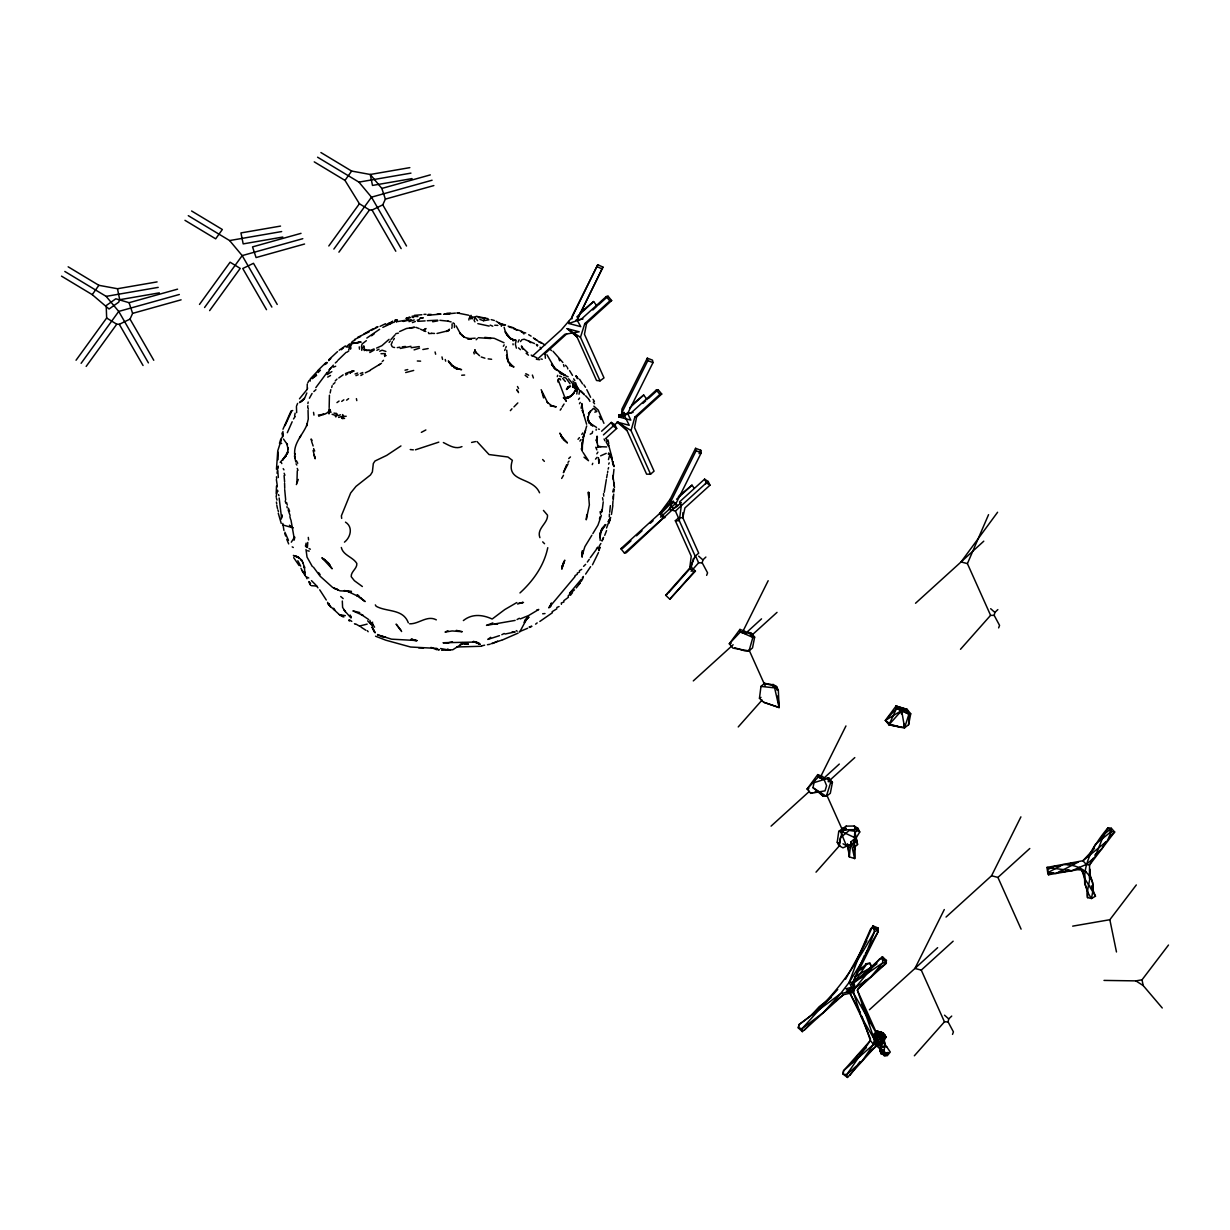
<?xml version="1.0" encoding="UTF-8"?>
<svg xmlns="http://www.w3.org/2000/svg" width="1230" height="1230" viewBox="0 0 1230 1230"><rect width="100%" height="100%" fill="white"/><g stroke="black" fill="none" stroke-linecap="round" stroke-linejoin="round"><path stroke-width="1.5" d="M582.451 553.239L582.451 550.625L582.113 557.159L582.697 551.686L582.098 555.622L584.88 546.658L591.845 535.265M763.615 702.238L779.097 707.527L778.344 690.215L771.041 684.372L764.46 683.373L760.97 686.402L759.448 698.332L763.615 702.238L779.097 707.527L777.852 695.949M802.329 1029.372L802.329 1031.616L843.396 994.763L852.298 992.687L854.158 987.26M876.191 1042.056L878.82 1043.624L882.786 1042.794L886.138 1036.982L883.217 1032.816L878.681 1031.832L877.067 1036.782L874.253 1037.874L877.067 1036.782L879.88 1032.508L877.42 1030.709L873.454 1034.507L879.88 1032.508L878.681 1031.832L876.314 1032.923L874.438 1035.768M880.926 1031.663L881.403 1037.72L884.324 1038.704L885.047 1035.322L880.926 1031.663L878.497 1033.538L880.25 1034.568L881.403 1037.72L885.047 1037.582L880.926 1033.923L878.497 1033.538L880.265 1032.308L876.913 1035.045L879.819 1039.227L882.74 1040.211L884.37 1038.212L879.819 1039.227L880.25 1034.568L876.913 1035.045M886.23 1055.294L880.419 1050.128L880.803 1053.587L888.075 1052.526L886.23 1055.294L880.803 1053.587L880.419 1050.128L881.357 1049.867L881.341 1052.127L887.399 1055.494L890.289 1052.019L884.847 1044.132L883.939 1037.736L879.973 1038.566L875.13 1042.133L875.083 1044.255L879.711 1048.713L883.617 1050.528L887.399 1055.494L884.524 1056.093L880.034 1051.158L879.804 1047.822M884.847 1044.132L883.863 1053.956L887.706 1053.572M597.073 440.017L597.027 442.738L597.104 436.127L596.381 441.093L597.426 436.942L596.273 440.079M855.665 838.599L855.634 842.381L855.696 838.076L842.227 831.788L838.752 831.403L837.23 842.227L838.768 845.502L842.934 847.839L850.868 844.426M276.458 469.245L277.765 450.764L280.225 443.184L281.639 443.4L279.471 443.277L280.671 439.51M576.793 394.03L577.562 388.373L575.625 382.761M284.576 483.159L284.73 488.31M598.949 459.466L598.856 463.387L598.426 457.622M310.129 379.962L310.252 381.069M876.913 1044.316L875.545 1042.133L876.99 1039.058L878.774 1042.179L876.913 1044.316L876.99 1039.058L875.606 1036.829L875.499 1044.27L878.727 1044.301L868.841 1052.449M840.121 842.196L840.182 837.891L849.238 830.45L854.804 831.249L857.571 844.503L853.943 847.747L854.804 831.249M282.254 433.913L282.27 432.714M281.47 517.261L279.149 498.012M586.787 514.617L586.249 519.798L589.355 504.93L588.324 492.123L588.847 497.351L588.909 492.446L588.693 495.26M452.117 326.257L452.071 323.905M884.385 1035.967L884.324 1038.704L885.047 1035.322L881.418 1034.538L884.385 1035.967L882.74 1040.211M682.927 512.649L682.804 517.692L698.702 553.162L695.211 556.175L689.723 568.137L665.645 595.274L669.812 599.179L695.427 571.089L691.275 567.184L693.428 558.435M277.027 486.926L277.058 485.65M308.038 410.267L308.269 419.046L306.593 425.964L307.362 423.674C303.672 434.113 293.324 442.677 294.769 454.577L294.647 453.332L295.077 458.39L294.447 455.915M284.699 489.571L285.683 499.918M506.714 350.212L507.867 361.159L512.802 366.509L508.282 361.958L506.545 355.132L507.867 361.159L511.972 365.91L509.989 364.91L514.002 366.955L512.556 366.309M908.601 724.762L908.924 714.123L907.125 709.418L896.009 706.066L885.385 720.426L888.967 724.778L901.129 727.376L904.604 727.745L908.601 724.762L910.723 713.784L907.125 709.418L896.009 706.066L896.532 708.526L888.967 724.778L904.604 727.745L908.924 714.123L905.326 709.756L901.19 708.019L904.604 727.745L904.142 724.101M609.327 516.969L609.419 514.032M901.575 714.23L901.713 710.479L896.009 706.066L905.326 709.756L907.125 709.418L899.591 708.757M695.58 448.304L670.212 499.211L669.996 504.208L673.394 508.79L626.255 552.731L624.456 553.07L620.858 548.703L659.588 513.571L670.734 501.671L696.103 450.78L695.58 448.304L700.762 450.257L701.285 452.732L675.916 503.624L670.734 501.671M582.051 442.754L581.898 447.382L584.019 434.405L583.097 437.573L585.588 430.392M1091.225 885.831L1095.469 896.224L1091.487 898.515C1074.805 875.314 1092.24 846.363 1108.03 827.759L1111.351 828.297L1114.657 832.018L1089.565 864.982L1089.426 878.389M596.135 430.193L596.196 429.147M351.319 344.538L348.69 349.535M276.12 497.058L276.535 494.66M351.38 342.847L352.364 341.433M612.74 504.515L612.971 501.133M613.263 499.949L613.693 494.106M545.397 358.268L544.952 352.918M296.43 406.5L296.661 412.65M306.009 549.579L307.023 557.082L312.374 566.6M603.254 501.825L601.993 511.757M330.163 392.97L330.809 389.679M609.711 512.234L610.372 505.638M547.765 547.688C544.06 565.615 533.313 580.745 519.967 592.937M276.504 486.004L276.181 493.707M307.254 384.052L307.193 387.819M853.282 839.829L850.868 841.997L849.3 856.88L854.712 858.571L854.589 845.779M342.309 601.024L342.601 607.42L345.399 611.725L343.77 609.726M557.882 381.961L558.466 378.855M582.866 578.146L582.959 577.347M877.067 1033.6L877.42 1030.709L877.067 1036.782L873.438 1036.752L877.405 1032.969L879.88 1032.508L874.699 1037.874L873.5 1037.197L878.666 1034.092L879.112 1031.847M468.861 320.015L469.091 318.186M563.294 397.797L569.751 397.013L574.272 392.462L572.027 395.276L566.215 397.982L568.998 397.659L565.615 398.043L569.751 397.013L572.842 394.384L575.825 389.049L576.224 385.789L580.007 390.956L584.358 394.476M579.007 394.2L579.576 391.155M607.589 472.658L607.774 471.182M325.873 413.634L328.733 411.758L329.102 408.852L330.301 410.051M695.427 571.089L693.874 572.042L689.723 568.137L691.229 556.191L675.332 520.721L678.822 517.707L682.804 517.692L684.926 507.929L709.987 485.174L708.203 481.484L704.59 479.147L679.529 501.901L681.312 505.591L679.314 520.705L695.211 556.175M454.439 327.503L454.47 324.274M604.253 492.338L606.329 479.562M277.319 491.124L276.904 493.415M590.6 566.661L585.618 574.102M612.863 505.515L611.464 514.417M317.94 370.43L325.504 363.035M609.926 518.507L609.696 520.09M828.344 781.726L828.836 777.99L821.671 779.236M582.528 439.694L582.313 449.842M571.904 318.924L572.411 315.587L597.78 264.696L602.946 267.11L577.039 320.015L580.76 326.657L568.721 323.459L568.66 321.445M277.042 473.273L277.55 469.952M281.27 519.106L282.316 515.047L281.439 517.43M598.964 550.548L599.548 546.873L598.964 550.548L600.025 547.596M612.725 491.923L613.616 488.802M861.984 1016.349L870.379 1040.488L846.717 1074.636L847.501 1077.465L876.652 1045.192L873.515 1044.439L870.379 1040.488L843.58 1070.7L843.057 1074.128L847.501 1077.465M294.616 416.124L295.108 413.172M601.285 512.357L601.747 509.604M351.35 343.939L354.548 343.032L351.411 343.508M307.7 406.838L307.9 405.685M294.57 537.095L294.078 539.847L294.57 537.095L291.279 542.199M277.811 468.845L278.303 466.139L278.057 467.508M586.695 425.964L584.619 433.052M613.955 469.399L612.924 479.039L612.848 475.457L614.508 487.51M333.976 413.111L336.482 413.495L335.836 416.924L334.868 415.171L332.085 414.279M613.862 491.938L614.293 489.386M606.605 477.855L607.328 474.119M568.721 323.459L581.19 319.293L606.252 296.538L608.066 296.199L611.648 300.566L586.587 323.305L584.465 334.283L604.007 377.887L600.025 380.87L596.535 380.5L576.993 336.897L573.272 333.038M562.048 567.83L561.787 569.167L564.755 560.157L561.91 567.584L563.678 562.325L562.233 566.507L562.571 565.17M814.567 782.495L828.836 777.99L832.433 782.341L830.312 793.319L826.329 796.317L822.839 795.933L812.984 787.661L814.506 780.481M329.425 395.214L329.163 407.622M633.05 412.419L618.721 414.925L618.782 416.939L631.251 412.773L656.313 390.018L658.127 389.679L661.725 394.03L636.648 416.786L634.526 427.548L654.068 471.151L650.578 474.165L646.611 474.18L627.054 430.592L622.103 425.334M745.411 632.266L751.069 632.758L754.651 637.125L752.529 647.887L749.039 650.901L745.073 650.931L734.71 647.779M307.884 403.548L308.177 402.026M608.297 454.147L608.727 452.932L612.094 459.19M581.944 404.101L581.098 408.191M306.639 547.412L305.501 546.028L306.147 543.122M846.302 991.088L850.514 992.21L846.025 988.736L852.098 987.152L849.207 989.581L850.514 992.21L848.1 991.564L849.869 993.025L861.323 1016.841L874.315 1039.396L878.774 1042.179L873.515 1044.439L843.58 1070.7L843.057 1074.128L846.717 1074.636L862.338 1060.737L873.515 1044.439L874.315 1039.396L857.356 990.196L865.951 980.033M394.984 320.046L396.06 319.954L396.706 321.814L397.352 319.923L395.199 320.692M706.65 575.348L707.573 572.857L702.222 562.848L702.884 559.896L705.882 557.052M998.637 627.884L999.56 625.394L994.194 615.384L994.87 612.432L997.853 609.588M952.512 1034.384L953.435 1031.893L948.069 1021.884L948.73 1018.932L951.728 1016.072M451.779 328.318L452.01 327.334M282.915 434.99L282.915 431.438M568.644 378.794L573.18 384.267L572.596 386.712L576.593 389.31L577.577 387.665M551.194 603.792L551.394 602.992L550.348 606.943L551.194 603.792L548.811 607.881L574.994 576.639M592.645 431.346L592.184 433.191L590.231 434.175M838.768 845.502L842.227 831.788L846.209 828.789L842.735 828.42L838.752 831.403M601.362 515.539L597.965 525.133L592.86 533.589M577.039 320.015L602.946 267.11M532.206 356.316L561.249 329.947L571.873 317.601L597.78 264.696M306.824 392.97L304.825 397.844L299.982 402.333L304.502 398.397L302.595 400.473M609.081 522.627L610.68 517.476M282.977 429.239L291.079 410.928L292.709 410.559M307.392 547.488L307.777 542.415M331.685 387.512L332.177 385.697M650.578 474.165L631.036 430.562L634.849 417.124L659.91 394.384L661.725 394.03M557.282 376.626L557.682 375.304M608.143 469.091L608.589 467.646M599.441 519.06L600.24 516.508M296.368 484.589L298.275 479.454M600.025 380.87L580.468 337.281L584.773 323.644L609.849 300.904L611.648 300.566M827.037 778.329L830.634 782.68L826.329 796.317L812.984 787.661M297.291 481.683L296.922 482.837L297.291 470.813M606.559 528.024L609.05 521.289L608.204 521.397M287.313 432.714L292.156 421.767M518.076 342.094L519.152 339.757M285.006 425.672L291.51 411.512M307.792 382.776L309.207 380.331M608.712 445.199L608.435 445.967L606.144 441.954M505.776 347.798L506.222 346.522M606.559 530.576L604.73 535.327M384.759 356.485L385.221 353.594L381.008 353.702M501.379 326.304L501.548 324.259M854.173 850.776L855.081 848.285M592.26 464.632L592.768 463.295M837.707 989.458L801.929 1028.741L802.329 1031.616L798.301 1027.88L799.085 1024.513L840.551 993.702L853.405 990.704L849.223 982.309L864.475 957.555L874.53 931.556L872.885 925.836L874.53 928.358L878.082 928.02L878.082 930.28L874.53 931.556C854.604 966.811 832.925 1000.82 799.085 1024.513L798.301 1027.88L801.929 1028.741L823.254 1012.628L840.551 993.702L849.223 982.309L859.278 955.372L872.885 925.836L878.082 928.02L878.205 931.51L852.913 982.278L854.527 985.538M883.617 1050.528L879.988 1050.574L879.711 1048.713L880.926 1045.5L884.57 1042.256L884.847 1046.392L887.261 1047.299M608.481 459.59L610.095 453.639L611.341 455.623M598.472 552.547L592.476 564.816M1110.029 831.695L1111.351 828.297L1102.726 835.493L1100.758 840.136M854.589 965.258L870.855 928.404L872.87 928.081L878.082 930.28L878.205 931.51L869.057 947.377M504.684 350.489L505.223 349.12M602.239 540.785L603.607 537.372M68.157 266.802L98.877 285.314L117.48 288.727L119.725 299.705L118.695 302.211L109.055 309.007L92.235 294.647L61.5 276.135M296.568 405.915L297.629 403.394M1088.212 856.618L1095.469 844.241L1111.336 831.48L1114.657 832.018L1109.829 836.354M864.49 955.31L852.913 982.278L849.223 982.309M608.666 464.156L609.219 462.864M994.194 615.384L990.596 615.338L967.41 563.617L988.551 514.663M390.894 339.572L395.091 334.806M106.656 318.017L116.758 324.213L119.295 324.32L130.026 319.108L132.609 313.373L129.073 302.703L115.82 298.782L106.195 305.578L106.656 318.017L76.045 360.236M314.25 161.868L344.984 180.395L359.406 203.75L369.507 209.946L372.06 210.069L382.776 204.841L385.374 199.122L381.838 188.436L370.245 174.476L351.642 171.062L320.907 152.535M840.874 832.264L842.565 828.62L846.163 826.145L854.297 826.022L858.017 828.359L859.77 831.957L851.56 845.487L845.994 844.687L840.874 832.264L844.457 829.804L846.163 826.145M566.6 464.786L563.402 472.643L568.076 463.818M856.434 831.649L858.017 828.359L854.589 828.42M350.412 349.212L351.088 347.844M527.47 617.583L524.995 620.52L527.47 617.583L519.798 631.851M601.885 540.831L603.315 537.864M469.814 315.925L469.691 317.694M608.973 521.643L610.049 520.029M582.666 578.899L581.144 581.436M618.782 416.939L630.821 420.122L627.638 413.495L653.007 362.589L652.484 360.129L647.303 358.176L621.934 409.067L621.734 414.064L624.225 412.465M647.303 358.176L647.826 360.636L622.457 411.543L629.237 425.288L617.214 422.09L627.054 430.592M622.488 415.894L624.163 412.542M673.271 500.994L669.089 509.405L660.541 517.154M699.071 453.655L700.762 450.257M742.167 632.866L768.166 580.714M819.949 778.098L845.948 725.946M944.286 909.554L914.936 968.441L869.41 1009.753M946.039 917.057L991.564 875.745L1020.915 816.858M516.062 340.987L515.339 344.231L516.385 348.151M520.613 341.571L521.09 340.602M562.079 407.115L564.047 404.024M363.035 347.275L363.788 345.83L364.464 348.628M845.548 979.172L866.904 940.735M1093.101 858.325L1089.565 864.982L1086.244 864.444L1071.883 870.717L1048.467 874.745L1047.714 872.685L1046.961 867.442L1082.923 860.723L1107.4 840.767L1111.336 831.48L1108.03 827.759L1102.71 837.753L1094.854 857.248L1086.244 864.444L1082.923 860.723L1094.485 848.377M1105.647 841.843L1102.111 848.5L1094.869 854.988M309.407 398.243L312.066 393.477M479.854 319.4L483.498 320.692L484.912 318.063L488.095 318.693M563.478 475.303L561.664 478.439M525.64 619.766L524.118 622.518L528.454 617.26L526.625 618.26L529.008 617.153L527.101 617.937M392.416 341.648L391.171 344.6L392.17 346.722M306.731 389.679L307.669 388.065M568.368 386.62L566.692 389.526L568.691 386.389L566.384 389.28L570.382 385.959L567.537 387.773L569.767 387.158M865.397 953.727L867.227 950.544M579.468 403.748L580.253 402.41M503.347 346.26L504.177 344.861M876.314 1032.923L874.699 1037.874L876.298 1036.106L886.138 1036.982M301.135 435.22L299.52 437.865M299.49 398.797L306.87 389.726M576.224 385.789L572.949 386.743M599.317 545.936L600.901 543.46M596.811 453.809L597.903 452.117M315.833 387.619L327.149 372.413M579.914 441.078L580.914 439.587M393.293 340.095L394.369 338.465M579.684 583.389L578.607 584.327L580.345 582.805L576.27 587.909M852.82 1062.566L857.91 1055.156L866.427 1047.576M853.128 983.985L867.012 963.597L870.025 963.244L871.486 966.611M293.493 418.969L295.154 416.57M568.813 595.397L570.382 593.137M590.277 557.697L598.072 547.104L596.504 548.641M578.546 399.519L579.576 398.074M581.805 434.421L582.836 432.96M92.235 294.647L98.877 285.314M344.984 180.395L351.642 171.062M560.204 410.144L561.326 408.575M587.34 562.064L589.278 559.358M81.103 363.327L118.726 311.421L179.334 294.493M86.162 366.417L116.758 324.213M199.506 304.425L230.102 262.205L240.219 268.401L209.623 310.621M204.564 307.515L242.187 255.609L302.795 238.682M328.81 245.969L359.406 203.75M333.868 249.075L371.491 197.169L432.084 180.226M338.911 252.165L369.507 209.946M328.733 411.758L330.086 409.898L330.932 412.404M997.592 512.249L961.061 561.941L915.535 603.254M849.853 1075.404L855.527 1067.702M857.802 1064.627L860.077 1061.552M670.212 499.211L659.588 513.571L663.17 517.922L664.984 517.584L661.386 513.218L669.996 504.208L673.748 501.809L677.146 506.391L673.394 508.79L677.607 504.946M739.953 629.406L740.46 631.866L745.641 633.819L745.119 631.359L739.953 629.406L729.313 643.767L732.911 648.118L749.039 650.901L752.852 637.463L749.255 633.112L740.46 631.866L729.313 643.767L731.127 643.428M1072.683 926.144L1109.844 919.717L1136.32 884.939M1104.002 980.418L1135.874 980.879L1142.024 979.818L1168.5 945.04M570.413 595.32L572.504 592.645M899.53 713.277L901.713 710.479L905.326 709.756L896.532 708.526L885.385 720.426L890.781 724.439L888.967 724.778L901.713 710.479L908.924 714.123L910.723 713.784L907.448 712.8M582.297 577.885L583.42 576.47M329.332 369.8L333.376 365.141M328.994 370.199L331.116 367.555M310.221 378.994L317.663 371.029M578.023 439.325L579.407 437.619M581.206 579.407L569.536 593.306L572.15 590.6M346.214 416.247L343.893 416.493L342.248 418.507L341.187 416.586L338.634 417.431M389.126 342.401L390.264 341.018M393.738 322.521L396.245 320.584M567.983 462.388L569.029 461.127M595.52 459.144L597.042 457.314M860.723 978.035L866.735 970.962L882.402 956.74L886.43 960.492L885.631 963.859L857.541 989.366M344.462 542.153C350.673 537.31 353.256 526.947 345.476 522.15M510.373 410.635L511.957 408.791M328.702 359.837L337.527 351.611M866.504 972.807L871.27 967.395L870.025 963.244L865.474 964.243L867.012 963.597L857.11 971.715M668.474 592.891L691.275 567.184L689.723 568.137M691.091 571.289L698.609 562.802L702.222 562.848M669.812 599.179L693.874 572.042M738.231 726.945L762.077 700.07M960.492 649.286L990.596 615.338M816.013 872.162L839.844 845.287M914.351 1055.786L944.456 1021.838L948.069 1021.884M517.83 402.917L513.956 406.899M311.974 378.732L316.171 374.274M471.059 315.311L471.767 318.447M811.831 1014.75L819.242 1006.632L831.418 997.422M324.705 364.634L326.811 362.343M822.639 778.99L817.719 774.623L818.242 777.099L807.095 788.984L810.693 793.35L825.023 790.844L826.606 785.693L822.901 776.576L817.719 774.623L807.095 788.984L808.894 788.645M476.164 339.757L477.363 338.496M335.206 380.946L336.959 379.101M804.774 1029.802L812.707 1021.484M337.943 360.252L346.153 352.318M392.693 321.122L390.187 323.767M280.179 462.311L286.298 455.577L282.516 460.158L287.866 451.81L287.22 454.131L288.235 447.828L288.143 449.58L286.805 443.477L287.466 444.814L283.484 439.033M389.034 339.372L381.854 345.707L376.595 348.059M318.109 372.536L320.43 370.168M282.977 436.358L281.04 438.71L281.27 441.14M328.671 360.621L330.778 358.545M881.357 1049.867L880.034 1051.158L881.341 1052.127L886.769 1053.818L888.075 1052.526M583.589 566.338L585.618 564.37M447.566 331.116L449.519 329.24L446.567 331.546M876.037 1034.353L878.681 1031.832M382.238 361.543L383.529 360.313M341.402 349.72L343.385 347.859M470.69 318.985L470.644 318.078M605.883 524.549L601.701 528.915L605.406 524.779L600.286 532.99L599.902 537.71L601.532 529.592L600.286 532.99L600.132 540.401M333.146 384.298L334.96 382.638M580.068 312.897L593.629 301.535L597.027 306.132L592.814 309.975M576.809 316.925L593.629 301.535M568.737 458.529L570.474 456.93M631.543 405.101L643.69 395.015L647.088 399.596M629.683 407.837L643.69 395.015M623.472 416.816L627.485 413.157M642.875 403.44L645.688 400.888M678.407 496.52L691.967 485.158L694.227 488.218M676.546 499.257L691.967 485.158M675.762 503.301L669.089 509.405L675.424 511.08L679.283 519.706M677.146 506.391L681.343 502.547M746.825 632.266L761.524 618.844M983.785 541.169L961.061 561.941L967.41 563.617M823.27 778.713L839.306 764.061M937.644 947.669L914.936 968.441L921.27 970.116L944.456 1021.838M538.555 358.161L564.831 334.314L579.176 331.808L567.138 328.625L576.993 336.897M544.521 354.055L566.646 333.96M598.318 305.055L608.066 296.199M601.624 431.207L611.31 422.413L614.908 424.765L616.707 428.455L605.637 438.495M603.423 434.897L613.109 426.118L611.31 422.413M613.693 425.718L617.967 421.844M648.379 398.52L658.127 389.679M630.959 540.831L622.657 548.365L620.858 548.703M636.494 535.819L642.029 530.791M650.316 523.257L653.084 520.751M624.456 553.07L663.17 517.922M675.424 511.08L706.389 482.837L704.59 479.147M705.405 484.02L708.203 481.484M693.29 680.913L733.126 644.766M750.7 636.248L777.022 612.371M771.072 826.13L809.478 791.274M828.482 781.481L854.804 757.588M991.564 875.745L997.914 877.42L1029.787 848.5M921.27 970.116L953.142 941.196M350.35 372.89L352.718 370.737L349.766 372.844L354.086 370.907L348.367 372.352M313.85 391.54L315.941 389.664M593.367 408.421L588.463 413.664L590.246 411.158L587.617 418.523L589.247 422.72L587.586 416.832L588.616 421.967M870.579 1039.212L861.323 1016.841L853.605 993.21L854.696 988.305L851.852 984.062L866.735 970.962L876.959 963.751M335.298 362.973L337.266 361.251M326.98 373.121L329.087 371.306M490.662 637.309L487.833 639.431L499.472 635.664M326.304 363.773L327.18 362.758M386.251 324.782L389.172 322.89M516.846 602.546L504.807 609.542L492.169 619.028C482.744 614.693 472.166 613.447 463.372 620.566M371.199 330.455L377.641 327.072M572.427 591.507L574.533 589.862M831.895 1003.68L843.396 994.763M535.604 624.133L537.172 622.903M349.074 344.615L349.904 343.985M552.439 612.694L539.832 621.457M282.531 433.068L282.454 436.373M346.599 400.18L348.613 398.658M347.029 352.211L348.874 350.827M379.732 364.341L370.338 370.046M341.709 401.395L343.831 399.812M338.804 377.933L343.155 374.843M336.959 402.61L339.065 401.057M371.552 335.759L374.228 333.791M851.852 984.062L882.786 962.813L886.415 962.752L882.402 959L879.942 958.57L854.696 988.305L849.207 989.581L853.605 993.21L878.066 1036.383L857.356 990.196M878.205 969.286L885.631 963.859L886.43 960.492L882.802 959.615L882.402 956.74L882.786 962.813L870.748 976.958L854.696 988.305L853.697 985.707L854.712 985.122M379.609 329.286L366.832 338.05M312.205 378.486L316.602 375.427M339.203 350.212L345.399 345.922M389.556 323.244L391.893 321.63M423.95 329.963L426.01 328.548L423.612 329.855M382.838 327.38L392.631 322.767M369.8 352.533L374.197 349.997M857.126 971.9L862.86 968.072M399.566 331.577L406.407 328.518L414.218 327.226M345.722 375.042L347.859 373.628M366.34 340.695L362.081 343.985L361.405 346.937L362.266 348.659M331.854 371.614L327.226 374.581M299.52 402.579L302.211 400.842M521.72 339.818L523.626 339.342M357.73 337.266L369.138 331.885M379.255 364.726L381.469 363.311M556.867 608.773L552.086 611.74M360.867 375.519L363.05 374.151M596.965 447.551L598.949 446.305M354.44 339.572L360.575 336.559M665.645 595.274L667.198 594.321M759.448 698.332L761.001 697.379M885.385 720.426L901.713 710.479L896.532 708.526L908.924 714.123M854.742 976.635L871.27 967.395M385.513 323.721L380.101 326.334M574.963 575.686L577.316 574.302M363.972 333.899L373.074 328.794M318.755 416.263L323.444 414.064M579.361 570.689L581.698 569.367M327.687 377.103L330.532 375.504M517.061 619.536L519.383 618.275M495.306 642.414L497.612 641.138M518.138 633.081L502.148 640.092M367.155 624.117L359.775 625.978M421.352 432.36L425.857 429.962M352.979 341.171L355.024 340.11M447.889 630.729L445.076 632.082L452.102 630.944L462.219 631.713L456.315 630.375M376.841 350.319L379.04 349.197M520.244 618.905L528.5 615.6L538.771 609.465L536.787 610.003M558.82 379.071L559.819 378.563L560.649 379.947M577.193 573.165L579.607 571.95M574.841 391.509L576.117 390.879L575.825 389.049L573.18 384.267M501.825 634.695L504.208 633.496M529.623 627.438L531.867 626.316M606.221 453.363L600.624 455.838M365.31 372.813L370.046 370.584M406.838 319.37L406.207 318.462L409.759 316.971M492.492 643.551L494.814 642.429M1067.886 864.675L1070.823 863.291L1074.19 863.598M305.501 546.028L306.962 545.351M1053.064 872.608L1048.467 874.745L1047.714 869.502L1055.063 866.012L1060.122 866.473M1078.495 861.984L1056.124 873.438L1047.714 872.685L1062.72 864.705C1076.988 863.675 1093.977 872.439 1092.917 888.537M1068.824 869.887L1064.227 872.024L1059.368 871.517M501.579 640.2L491.139 643.69M879.711 1048.713L884.847 1046.392L877.298 1045.546M369.2 350.827L374.074 348.92M375.411 327.687L377.856 326.627M367.647 620.827L369.999 623.379L372.659 622.226M379.732 351.211L382.1 350.181L385.882 351.442M556.775 607.512L559.066 606.528M519.306 631.743L527.639 628.269M448.965 330.532L437.004 333.468M323.229 414.618L325.689 413.588M345.446 373.582L347.859 372.567M360.313 373.536L362.758 372.536M340.433 414.787L338.004 415.755L336.482 413.495M355.931 375.642L358.161 374.75M359.99 341.955L355.286 343.232L361.128 342.048L353.502 343.078M414.11 349.889L419.568 348.105M412.419 322.583L415.356 321.461M575.825 389.049L577.562 388.373M333.207 367.17L335.698 366.248M355.055 373.982L357.653 373.044M369.123 349.812L366.694 350.673L366.771 349.812L364.218 350.535L364.142 349.581M492.861 622.918L486.496 625.378L515.124 620.412M405.685 372.552L413.695 370.445M814.275 792.412L817.827 791.213M408.975 321.63L414.249 319.923M505.038 634.034L515.17 631.928L512.172 631.774M417.17 320.215L419.584 319.446M517.599 604.007L522.827 602.377L520.167 603.192M529.1 627.008L531.422 626.27M594.797 412.158L596.904 411.497L593.875 408.483M471.582 442.446L475.533 441.585M593.875 406.146L598.257 410.113L603.93 423.335M400.211 348.459L410.974 346.307M444.384 314.234L455.377 313.096M461.957 446.613C455.377 449.627 449.088 445.368 443.369 442.539M381.838 188.436L430.316 174.891M385.374 199.122L433.852 185.576M301.027 233.346L252.534 246.892L256.071 257.562L304.563 244.017M129.073 302.703L177.566 289.158M132.609 313.373L181.102 299.828M446.321 314.311L450.687 313.343M440.955 314.111L427.517 315.28M483.498 320.692L489.002 319.8M452.455 641.768L449.257 642.475M438.803 442.139L415.386 449.826M412.142 316.171L417.923 316.617M409.667 328.287L414.556 327.365M422.859 349.52L428.163 348.551M417.739 321.338L425.119 320.892M405.008 370.199L407.76 369.569M411.251 319.631L403.179 321.445M395.783 333.699L398.412 333.115M481.899 645.796L484.62 645.197M475.18 338.189L467.508 338.742L471.213 339.203L464.94 337.42L461.711 335.144L464.002 337.02L459.912 333.115L460.835 334.483L456.161 325.919M878.666 1035.66L875.191 1036.813L875.13 1042.133L880.926 1045.5L879.973 1038.566M397.89 321.522L405.639 320.261M414.341 315.357L421.875 314.726M523.488 602.485L518.599 603.33M584.773 323.644L586.587 323.305M634.849 417.124L636.648 416.786M754.651 637.125L752.852 637.463L740.46 631.866M830.634 782.68L832.433 782.341M810.693 793.35L812.492 792.996M432.699 321.768L437.803 320.846M323.736 414.356L318.355 415.002M575.825 320.2L582.989 318.954M409.836 167.634L370.245 174.476L372.49 185.438L412.081 178.596M317.586 157.209L358.914 182.117L410.958 173.123M280.532 226.089L240.942 232.931L243.186 243.894L282.792 237.052M188.282 215.665L229.61 240.557L281.655 231.563M117.48 288.727L157.086 281.901M64.821 271.461L106.149 296.368L158.209 287.374M119.725 299.705L159.331 292.863M397.259 347.613L399.873 347.168M400.949 445.937L386.697 455.392L374.981 461.019L373.32 463.541L372.367 471.951L370.461 474.98L356.008 486.373L350.673 492.984L341.387 515.816L341.679 518.399M487.434 644.705L490.017 644.274M515.462 340.141L512.695 340.572L515.939 340.08M420.46 318.232L423.243 317.817L419.937 318.186M481.545 646.257L456.884 646.98M419.276 346.568L411.158 347.721M443.584 314.28L448.842 313.619M478.301 337.697L490.893 338.527M402.241 346.814L405.485 346.46M427.287 320.723L437.68 320.169M882.602 1050.897L880.034 1051.158L883.863 1053.956L886.415 1053.695M574.748 386.528L572.596 386.712L575.732 386.589L574.887 384.39M542.661 613.77L544.998 613.555M345.322 615.661L339.357 614.631L328.518 604.653M437.08 314.219L440.494 313.973M461.696 375.242L464.632 375.042M316.91 586.034L311.405 585.68M431.684 333.438L428.855 333.591L428.363 332.469M497.043 623.979L494.967 624.087L497.643 623.964M446.521 642.798L448.812 642.69L443.046 642.752L475.118 642.06L472.981 641.799L476.548 642.614L473.488 641.384L479.992 644.259L475.072 641.737L478.993 642.967M348.644 591.23L340.003 590.831L332.623 587.433L320.154 576.24L313.389 567.076M408.129 317.771L410.313 317.694M344.554 418.431L342.248 418.507L342.663 414.587L343.893 416.493M484.743 337.389L494.26 338.327L504.008 342.74M468.722 315.234L457.468 312.989M606.651 446.936L597.98 446.613L601.024 446.659M509.651 365.587L512.064 365.541M845.994 828.559L842.565 828.62L843.257 832.049M844.457 829.804L856.034 829.604L859.77 831.957M878.036 1032.892L883.217 1032.816M550.179 405.869L553.392 405.823L550.656 405.608M423.95 314.357L426.041 314.327M675.332 520.721L679.314 520.705M760.97 686.402L774.608 687.862L779.097 707.527M509.051 326.919L511.741 327.78M477.84 323.644L489.14 326.088M436.927 648.395L410.605 647.026L385.836 640.2L375.534 636.202M423.566 647.872L418.677 647.841M409.636 623.795C418.723 624.225 427.164 614.892 436.327 619.859M428.301 314.388L431.269 314.465M500.256 324.443L504.731 325.166M441.585 650.27L452.778 649.763L462.096 643.828L460.22 644.643L466.493 643.106L461.804 642.798L465.955 643.951L462.296 642.614L464.817 643.705M446.859 313.25L450.057 313.358M494.752 325.243L497.827 325.381M431.561 333.299L434.513 333.468M417.324 360.99L420.599 361.159M413.726 640.046L410.62 639.877L416.693 640.676L411.02 639.277L414.725 640.23L412.081 639.17M297.568 556.744L293.37 555.468L299.413 558.097L298.167 557.052L302.026 560.619L300.889 559.466L303.303 563.155L302.826 562.31L304.533 567.999L304.348 566.461L304.825 572.842M439.91 320.307L448.258 321.184M385.62 637.202L378.133 635.141M440.509 648.533L450.057 650.224L447.597 649.04M369.923 620.351L370.907 623.964L373.013 624.148L369.999 623.379M456.868 312.989L459.374 313.235L458.375 313.127M1076.757 868.964L1085.921 871.424M1046.961 867.442L1071.883 870.717L1079.986 869.287L1079.233 867.227M410.251 449.534L413.326 449.857M351.442 591.323L344.077 590.585L351.104 592.307L348.567 591.784L358.284 596.412L356.869 595.551L365.125 601.562L360.082 597.35L361.312 598.533M764.46 683.373L776.607 686.617L778.344 690.215M488.156 358.868L491.616 359.283M384.406 355.347L386.143 355.562M417.108 640.553L391.54 639.17L378.133 634.957M447.889 321.138L451.133 321.906M359.729 612.555L352.918 610.895L363.05 615.384L361.128 614.431L368.616 619.505M594.551 403.763L593.26 402.087M521.259 331.854L525.733 332.976M542.261 359.268L540.969 358.929M552.808 406.223L556.237 406.853L551.901 405.915L547.104 402.118L547.765 402.871L541.154 389.679M875.191 1039.827L879.142 1042.179L883.125 1041.349L882.202 1038.92M381.5 636.602L384.944 637.263M406.715 318.785L406.315 318.124L408.053 319.37M393.139 347.229L394.584 347.521M499.042 323.382L505.561 324.951M513.356 328.595L521.474 331.116L523.949 333.991M478.27 317.525L484.912 318.063L476.364 316.295L474.872 317.294L474.104 320.446L474.949 321.845M411.988 317.202L413.649 317.555M349.412 346.983L346.107 346.983L349.043 344.354L350.781 346.107M508.128 326.165L513.648 327.826L516.708 330.332M1089.903 869.149C1091.671 878.85 1086.336 887.983 1087.505 897.608L1091.487 898.515L1092.901 890.781L1092.686 882.694L1090.134 874.991M307.531 550.748L309.222 551.132M598.364 429.039L599.348 429.285M618.721 414.925L623.871 416.293M491.201 319.631L494.352 320.492M498.458 322.875L502.486 324.489M425.426 331.408L420.445 329.194M892.503 724.931L901.129 727.376M524.288 339.234L534.496 343.524M424.258 330.993L425.749 331.424M436.758 649.748L430.992 647.395M419.138 328.548L415.894 327.349M562.31 373.935L559.957 373.197L568.137 376.78M481.191 356.977L484.897 358.176M559.527 376.057L561.48 376.718M539.109 341.94L541.446 343.293M886.769 1053.818L881.341 1052.127L880.419 1050.128M513.71 339.941L509.82 338.204L514.755 340.341L509.205 337.543L506.745 334.821L506.329 333.991L510.619 338.68L505.33 331.654L505.761 333.238L504.131 327.288M454.178 367.893L461.573 369.677L456.653 368.523L459.005 369.123L452.486 365.71L454.039 367.017L448.289 360.928L451.933 366.156M563.755 377.287L566.046 378.133L570.028 383.745M647.826 360.636L653.007 362.589M696.103 450.78L701.285 452.732M818.242 777.099L823.423 779.051M596.55 427.425L588.616 422.351L592.845 425.964L590.569 424.242L591.83 425.411L588.078 420.445M496.121 321.245L500.549 323.782M363.803 349.105L365.003 349.612M479.992 644.259L474.98 641.645L478.962 643.844L476.01 642.352M490.232 325.104L492.769 326.211M282.546 524.887L293.171 527.885L289.957 526.025L291.341 527.163M842.735 828.42L845.979 829.881M597.242 266.71L602.408 269.124M307.254 577.208L308.745 577.977M397.013 320.415L396.06 319.954L396.706 321.814M407.976 317.694L408.775 318.078M309.007 548.549L310.344 549.21M564.324 374.843L562.525 373.951L565.293 375.335L554.1 367.816L551.471 364.188L555.284 369.046L546.935 354.763M343.877 616.999L339.357 614.631L342.601 616.614M295.769 556.083L298.49 557.467M539.355 342.017L533.359 337.896M525.794 373.705L528.685 375.227M565.508 398.474L563.724 397.536L566.323 401.349L558.128 379.824M537.833 345.292L536.311 344.462L537.341 346.091M377.549 634.495L378.425 634.972M843.027 843.795L850.314 847.793M365.864 630.267L360.944 627.054M837.23 842.227L840.013 843.78M292.202 546.873L293.293 547.488M528.669 334.729L531.099 336.113M355.901 624.056L359.375 626.055M540.477 342.078L544.859 344.923M539.57 359.744L536.357 359.237L537.064 357.945L531.191 355.101M511.111 365.387L511.972 365.91M534.035 338.496L537.095 340.341M191.603 210.991L222.338 229.503L215.681 238.835L184.961 220.324M453.04 322.86L454.008 323.444M362.358 586.526L354.378 580.698L351.211 576.67C350.842 571.443 357.269 568.767 356.838 563.494C353.041 557.005 343.17 555.468 341.31 547.473M617.214 422.09L631.036 430.562M584.004 457.191L588.494 460.712L582.943 452.286M561.003 372.951L561.926 373.536L558.435 371.352M772.871 684.28L776.607 686.617L777.099 690.353M1135.874 980.879L1143.208 985.584L1162.258 1007.985M567.138 328.625L580.468 337.281M706.389 482.837L709.987 485.174M613.109 426.118L616.707 428.455M476.994 441.524L489.033 454.546L507.929 457.007L512.357 460.312C505.207 482.929 532.559 476.287 539.555 492.784M349.243 619.72L351.795 621.381M325.612 560.403L323.229 558.835L327.672 562.125M562.663 378.379L565.37 381.515M573.657 378.84L574.856 380.593M516.262 630.59L517.184 631.221M479.531 355.701L475.226 351.626M343.17 598.595L340.71 596.519M528.654 341.079L530.837 342.709M527.793 352.764L521.612 346.937M324.09 559.389L321.891 557.728L332.115 568.783L328.272 562.925L329.901 564.893M354.471 623.718L355.27 624.348M362.927 599.794L363.865 600.532M311.467 580.637L315.941 585.096M525.118 375.258L527.701 377.333M896.009 706.066L898.623 708.173M526.102 353.225L528.47 355.163M359.391 596.565L357.238 594.782L358.591 595.996M348.69 620.351L349.505 621.058M518.46 347.89L520.49 349.658M990.657 608.696L994.87 612.432M698.671 556.16L702.884 559.896M944.517 1015.181L948.73 1018.932M556.098 369.646L556.836 370.322L554.1 367.816M408.329 622.811C402.994 608.558 387.066 612.248 376.211 606.298L375.319 604.899M351.042 617.983L344.723 610.895M549.61 348.767L551.471 350.627M542.691 541.861L544.552 543.721M575.948 375.734L576.855 376.887M308.899 581.59L310.621 583.327M543.445 510.419L547.504 515.17C548.088 523.288 536.28 528.623 539.924 537.648M819.119 792.074L822.839 795.933M565.462 365.264L566.922 366.817M585.603 395.752L588.647 399.012M542.661 459.528L544.367 461.358M289.45 525.21L290.603 526.471M581.037 390.971L584.419 394.861M552.993 351.242L562.863 362.496M327.611 603.392L329.409 605.421L327.549 602.331M572.873 381.131L574.564 383.13M319.708 589.816L326.288 600.009M358.914 182.117L371.491 197.169L401.165 248.614M229.61 240.557L242.187 255.609L271.861 307.07M106.149 296.368L118.726 311.421L148.415 362.881M606.252 296.538L609.849 300.904M656.313 390.018L659.91 394.384M316.341 585.834L317.97 587.848M578.208 378.717L576.455 376.349M367.339 630.698L368.154 631.728M318.539 572.58L320.108 574.595M309.837 584.219L310.59 585.203M293.678 557.636L299.105 565.554M281.24 523.442L278.272 513.248M311.99 440.263L311.098 438.987L312.128 443.231M880.311 1031.816L883.217 1035.998L878.82 1043.624L876.298 1036.106M572.488 375.396L569.582 370.614M582.574 383.898L579.561 379.255M370.907 623.964L372.306 625.993M305.271 575.825L300.935 568.306M301.98 570.582L304.01 573.564M593.029 399.335L594.413 401.426M400.934 630.191L396.122 624.117L401.626 631.543M296.046 463.833L296.83 465.032M583.881 384.852L585.465 387.266M297.814 560.757L300.704 566.154M477.532 320.692L474.872 317.294L472.566 316.925L472.32 318.847M372.659 624.194L374.581 627.177M448.796 361.728L449.703 363.142M576.055 376.288L577.285 378.579M283.207 468.661L283.946 469.845M586.787 389.679L590.585 397.275M374.258 631.928L372.198 627.254L375.073 632.651L372.198 627.254M861.984 1004.526L866.612 1012.582L870.179 1023.483M382.776 204.841L406.53 246.015M372.06 210.069L395.799 251.228M277.227 304.456L253.488 263.297L242.756 268.509L266.51 309.683M130.026 319.108L153.765 360.267M119.295 324.32L143.049 365.495M334.299 609.434L334.745 610.234L333.653 608.235M306.993 578.746L306.055 576.516M516.815 389.587L518.491 392.631M288.481 540.354L284.899 532.206M599.348 416.386L601.024 419.538M849.869 993.025L860.447 1012.92M613.34 464.955L614.016 466.601L610.71 455.5M588.847 399.335L589.923 401.395M517.476 386.497L518.537 388.557M296.538 460.958L297.721 463.31M854.297 826.022L856.034 829.604M351.196 617.352L350.089 615.077L350.658 616.507M540.108 347.214L540.939 348.966M1095.469 896.224L1084.506 878.22L1081.954 870.517L1084.506 875.96L1084.722 884.062L1086.644 888.152M278.457 494.568L278.979 495.675M281.393 462.634L281.824 463.587M517.277 390.433L517.676 391.278M604.099 438.972L604.945 440.817M282.946 435.62L282.562 434.451M522.935 349.228L521.459 345.953L522.473 348.367M997.914 877.42L1021.1 929.142M826.806 795.118L843.027 831.326M749.024 649.901L765.26 686.109M695.519 555.914L698.609 562.802M276.812 505.346L277.503 508.543M290.111 515.57L288.112 509.835M581.206 448.719L582.359 451.349M313.619 448.596L314.696 451.056M288.681 543.906L286.744 539.278M595.766 447.259L596.842 449.888M297.245 468.43L297.998 470.306M309.76 583.912L309.084 582.205M288.404 508.175L289.588 511.296M558.881 358.76L559.65 360.79M284.145 473.243L284.914 475.257M284.822 533.666L285.698 536.019M295.815 461.942L294.785 457.222M532.375 375.058L533.405 377.979M282.808 523.427L283.93 530.422M277.872 509.881L278.472 511.634M312.528 444.153L313.127 445.983M285.16 500.979L285.96 503.393M583.896 415.14L586.587 424.227M475.949 353.056L474.857 349.689L475.579 352.103M313.081 450.411L315.157 458.79L314.803 457.022M473.688 352.18L474.242 353.948M277.534 490.201L277.903 491.4M606.421 438.879L607.159 441.216M276.443 498.242L276.996 500.087M307.946 407.76L308.315 408.975M541.938 392.062L542.922 395.414M277.211 485.189L276.366 479.546M584.358 415.863L582.205 410.205L583.035 412.142L581.775 403.471M612.494 461.496L613.14 463.772M543.568 397.92L542.645 394.492M286.575 502.501L287.282 505.069M563.509 364.664L564.032 366.586M445.229 359.498L445.675 361.174M608.481 444.568L612.094 457.96M289.88 516.662L290.526 519.075M435.082 351.964L435.651 354.225M305.24 575.471L304.733 571.812M313.957 415.11L313.542 412.358M608.373 521.09L608.896 523.18L608.819 519.598M441.97 356.915L442.585 359.421M314.111 454.977L314.696 457.345M608.773 443.43L608.004 440.048M612.571 462.834L612.848 464.002M850.868 841.997L854.712 858.571L854.512 840.551M600.071 511.711L600.655 514.309M856.049 837.569L857.571 844.503M567.553 367.785L567.799 368.939M1142.024 979.818L1143.208 985.584M1109.844 919.717L1116.471 951.974M612.863 461.665L613.755 466.17M568.106 595.843L568.398 597.288L563.817 600.701L563.878 602.024L561.326 602.977L561.403 604.314M356.408 398.643L356.792 400.611M284.084 475.595L284.607 481.853M602.531 497.72L603.008 500.241M613.662 482.498L614.308 486.111L614.231 485.051M290.957 519.921L294.37 539.309L294.37 538.217M276.412 502.071L276.719 503.916M286.974 506.576L287.174 507.759M359.498 349.166L359.237 346.875M597.888 447.182L597.057 441.109M308.284 537.387L308.607 539.909M276.458 476.794L276.673 478.608M278.334 477.501L277.765 470.875M603.53 493.63L603.745 496.151M278.042 459.728L278.118 452.21M361.712 349.289L361.789 350.396M513.018 343.8L513.095 344.815M613.17 496.136L613.293 498.842M1087.289 889.505L1087.505 897.608M849.3 854.619L849.3 856.88L847.485 843.888L849.3 854.619M330.086 409.898L328.994 413.88L328.256 412.235L330.086 409.898M439.033 649.824L435.681 648.794L439.033 649.824M459.113 368.985L455.776 368.462L459.113 368.985M465.048 643.305L464.141 643.121L468.399 644.105L465.048 643.305M337.712 589.616L333.899 588.155L337.712 589.616M567.307 442.785L563.601 439.971L559.881 433.114L562.617 438.449L560.849 435.42L567.307 442.785M330.332 606.636L328.702 603.653L330.332 606.636"/></g></svg>
